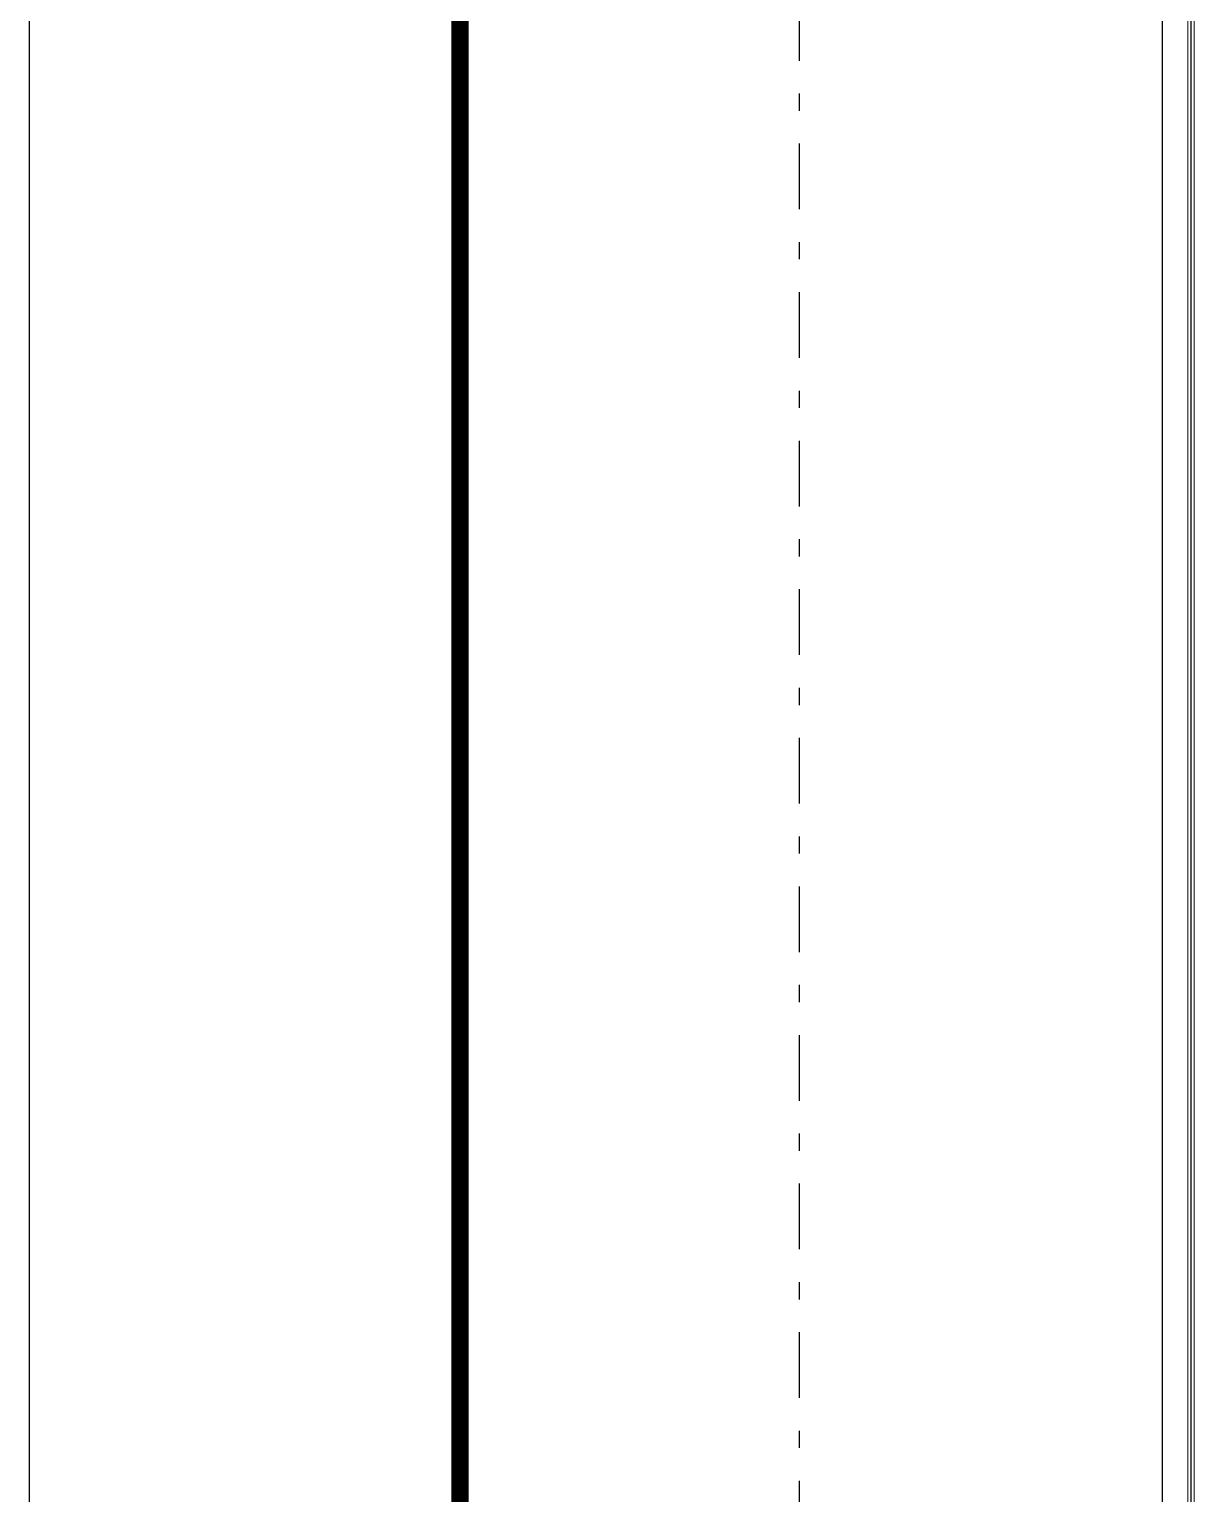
# Model space of a CAD drawing. Header units: millimetres. Extents: x 1573 to 2177, y 1587 to 1932.
# Drawn here: x 1884.45 to 1891.24, y 1907.52 to 1916.02 of the extents above; entities that cross this region are included whole.
import ezdxf

# ---------------------------------------------------------------- set-up
doc = ezdxf.new("R2010")
doc.units = ezdxf.units.MM
doc.header["$LTSCALE"] = 0.03
doc.linetypes.add('DASHDOT', pattern=[25.4, 12.7, -6.35, 0, -6.35])
for name, color, linetype in [('-HIDRO', 8, 'Continuous'), ('AF', 2, 'Continuous'), ("PRANCHA - PROJETU'S", 7, 'Continuous')]:
    doc.layers.add(name, color=color, linetype=linetype)
doc.layers.add('TigreCad', color=2, linetype='Continuous', lineweight=13)

# ---------------------------------------------------------------- blocks, each defined once
blk = doc.blocks.new('ADFSGASDFG')
at = {"layer": "PRANCHA - PROJETU'S", "color": 1}
blk.add_line((276.5781, 107.3461), (276.5781, 47.9461), dxfattribs=at)
at = {"layer": "PRANCHA - PROJETU'S", "color": 4, "const_width": 0.1}
blk.add_lwpolyline([(279.0781, 106.3461), (359.6781, 106.3461), (359.6781, 48.9461), (279.0781, 48.9461)], close=True, dxfattribs=at)

msp = doc.modelspace()

# ---------------------------------------------------------------- linework, layer by layer
at = {"layer": '-HIDRO', "linetype": 'DASHDOT'}
msp.add_line((1888.9249, 1886.5303), (1888.9249, 1926.4843), dxfattribs=at)
at = {"layer": '-HIDRO'}
msp.add_line((1891.0309, 1892.5888), (1891.0309, 1926.4843), dxfattribs=at)
at = {"layer": 'AF', "ltscale": 100}
msp.add_line((1891.1974, 1898.9135), (1891.1974, 1924.9876), dxfattribs=at)
at = {"layer": 'TigreCad', "ltscale": 100}
for p, q in [((1891.1786, 1898.9061), (1891.1786, 1924.9396)), ((1891.2161, 1898.9088), (1891.2161, 1924.9396))]:
    msp.add_line(p, q, dxfattribs=at)

# ---------------------------------------------------------------- block references
at = {"layer": "PRANCHA - PROJETU'S", "color": 1}
msp.add_blockref('ADFSGASDFG', (1607.8768, 1824.3883), dxfattribs=at)

doc.saveas('drawing.dxf')
